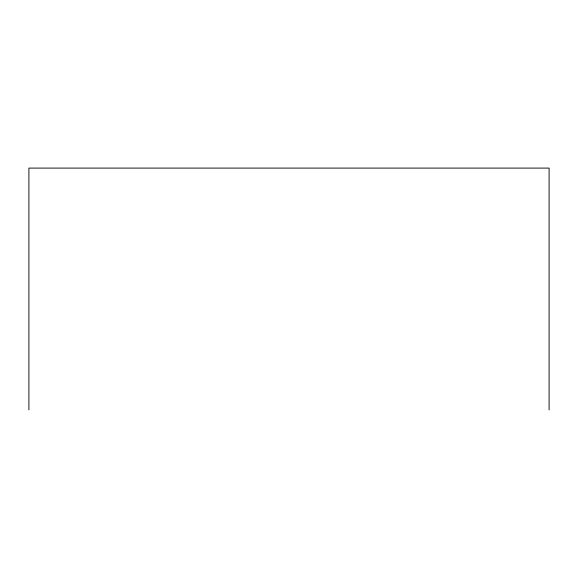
<?xml version="1.0" encoding="UTF-8"?>
<svg xmlns="http://www.w3.org/2000/svg" width="578" height="578" viewBox="0 0 578 578"><rect width="100%" height="100%" fill="white"/><g stroke="black" fill="none" stroke-linecap="round" stroke-linejoin="round"><path stroke-width="0.87" d="M549.1 409.903L549.1 168.097L28.9 168.097L28.9 409.903"/></g></svg>
